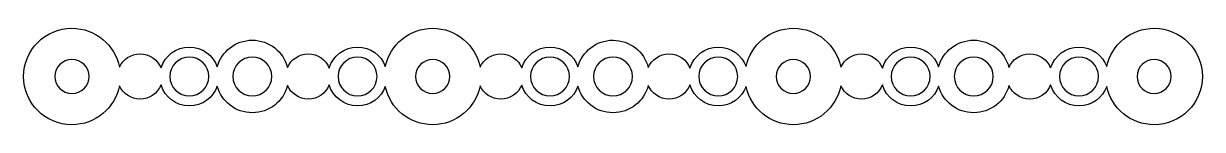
# Model space of a CAD drawing. Header units: centimetres. Extents: x -11 to 10.6, y 4 to 5.7.
import ezdxf

# ---------------------------------------------------------------- set-up
doc = ezdxf.new("R2010")
doc.units = ezdxf.units.CM
doc.header["$MEASUREMENT"] = 0
doc.layers.add('Camada 1', color=7, linetype='Continuous')

msp = doc.modelspace()

# ---------------------------------------------------------------- linework, layer by layer
at = {"layer": 'Camada 1'}
for points, knots in [([(-10.12978, 5.73998), (-10.6187, 5.73998), (-11.01518, 5.34387), (-11.01518, 4.85537), (-11.01518, 4.85537), (-11.01518, 4.36687), (-10.6187, 3.97076), (-10.12978, 3.97076), (-10.12978, 3.97076), (-9.69848, 3.97076), (-9.33931, 4.279), (-9.26054, 4.68701), (-9.26054, 4.68701), (-9.19585, 4.54244), (-9.05115, 4.44164), (-8.8825, 4.44164), (-8.8825, 4.44164), (-8.70872, 4.44164), (-8.55981, 4.54845), (-8.49825, 4.70009), (-8.49825, 4.70009), (-8.43105, 4.47768), (-8.22446, 4.31554), (-7.9803, 4.31554), (-7.9803, 4.31554), (-7.74376, 4.31554), (-7.54236, 4.46786), (-7.4692, 4.67958), (-7.4692, 4.67958), (-7.39178, 4.39764), (-7.13355, 4.19007), (-6.82692, 4.19007), (-6.82692, 4.19007), (-6.51667, 4.19007), (-6.2555, 4.4025), (-6.1815, 4.68952), (-6.1815, 4.68952), (-6.11744, 4.54347), (-5.97134, 4.44166), (-5.80161, 4.44166), (-5.80161, 4.44166), (-5.62783, 4.44166), (-5.47892, 4.54847), (-5.41736, 4.70011), (-5.41736, 4.70011), (-5.35016, 4.4777), (-5.14293, 4.31556), (-4.8988, 4.31556), (-4.8988, 4.31556), (-4.66507, 4.31556), (-4.46562, 4.46434), (-4.39019, 4.67214), (-4.39019, 4.67214), (-4.30566, 4.27153), (-3.94947, 3.97078), (-3.52344, 3.97078), (-3.52344, 3.97078), (-3.09254, 3.97078), (-2.73342, 4.27836), (-2.6542, 4.68579), (-2.6542, 4.68579), (-2.58922, 4.54191), (-2.44433, 4.44163), (-2.27616, 4.44163), (-2.27616, 4.44163), (-2.10265, 4.44163), (-1.95427, 4.5482), (-1.89251, 4.69944), (-1.89251, 4.69944), (-1.82512, 4.47732), (-1.61787, 4.31553), (-1.37393, 4.31553), (-1.37393, 4.31553), (-1.13742, 4.31553), (-0.93663, 4.46788), (-0.86347, 4.67957), (-0.86347, 4.67957), (-0.78608, 4.39758), (-0.52721, 4.19006), (-0.22056, 4.19006), (-0.22056, 4.19006), (0.0904, 4.19006), (0.35155, 4.40339), (0.42486, 4.69139), (0.42486, 4.69139), (0.48857, 4.54452), (0.63444, 4.44165), (0.80475, 4.44165), (0.80475, 4.44165), (0.9785, 4.44165), (1.12744, 4.54846), (1.18898, 4.7001), (1.18898, 4.7001), (1.25618, 4.47769), (1.4628, 4.31555), (1.70693, 4.31555), (1.70693, 4.31555), (1.94095, 4.31555), (2.14093, 4.46454), (2.21615, 4.67274), (2.21615, 4.67274), (2.30047, 4.27184), (2.65605, 3.97077), (3.08229, 3.97077), (3.08229, 3.97077), (3.51314, 3.97077), (3.87226, 4.2784), (3.95155, 4.68578), (3.95155, 4.68578), (4.01645, 4.54177), (4.16131, 4.44162), (4.32956, 4.44162), (4.32956, 4.44162), (4.50334, 4.44162), (4.65225, 4.54843), (4.71381, 4.70007), (4.71381, 4.70007), (4.78101, 4.47766), (4.98824, 4.31552), (5.23237, 4.31552), (5.23237, 4.31552), (5.46888, 4.31552), (5.66967, 4.46787), (5.74286, 4.67956), (5.74286, 4.67956), (5.82025, 4.39757), (6.07848, 4.19005), (6.38514, 4.19005), (6.38514, 4.19005), (6.69539, 4.19005), (6.95656, 4.40248), (7.03056, 4.6895), (7.03056, 4.6895), (7.09464, 4.54345), (7.24072, 4.44164), (7.41045, 4.44164), (7.41045, 4.44164), (7.58394, 4.44164), (7.73292, 4.54821), (7.7947, 4.69945), (7.7947, 4.69945), (7.86209, 4.47733), (8.06931, 4.31554), (8.31326, 4.31554), (8.31326, 4.31554), (8.54726, 4.31554), (8.74726, 4.46453), (8.8225, 4.67273), (8.8225, 4.67273), (8.9068, 4.27183), (9.26237, 3.97076), (9.68861, 3.97076), (9.68861, 3.97076), (10.17753, 3.97076), (10.57401, 4.36687), (10.57401, 4.85537), (10.57401, 4.85537), (10.57401, 5.34384), (10.17756, 5.73998), (9.68861, 5.73998), (9.68861, 5.73998), (9.26237, 5.73998), (8.90677, 5.43891), (8.8225, 5.03801), (8.8225, 5.03801), (8.74741, 5.24634), (8.54744, 5.39583), (8.31326, 5.39583), (8.31326, 5.39583), (8.06934, 5.39583), (7.86209, 5.23388), (7.7947, 5.01192), (7.7947, 5.01192), (7.73289, 5.16308), (7.58385, 5.26973), (7.41045, 5.26973), (7.41045, 5.26973), (7.24075, 5.26973), (7.09462, 5.16787), (7.03056, 5.02187), (7.03056, 5.02187), (6.95656, 5.30889), (6.69539, 5.5213), (6.38514, 5.5213), (6.38514, 5.5213), (6.07846, 5.5213), (5.82023, 5.31379), (5.74286, 5.03179), (5.74286, 5.03179), (5.66968, 5.2433), (5.46886, 5.39583), (5.23237, 5.39583), (5.23237, 5.39583), (4.98824, 5.39583), (4.78102, 5.23353), (4.71381, 5.01128), (4.71381, 5.01128), (4.65219, 5.16283), (4.50328, 5.2697), (4.32956, 5.2697), (4.32956, 5.2697), (4.16115, 5.2697), (4.01635, 5.16918), (3.95155, 5.02493), (3.95155, 5.02493), (3.87228, 5.43234), (3.51316, 5.73994), (3.08229, 5.73994), (3.08229, 5.73994), (2.65605, 5.73994), (2.30045, 5.43887), (2.21615, 5.03797), (2.21615, 5.03797), (2.14106, 5.2463), (1.94112, 5.39579), (1.70693, 5.39579), (1.70693, 5.39579), (1.46283, 5.39579), (1.25621, 5.23349), (1.18898, 5.01124), (1.18898, 5.01124), (1.12738, 5.16279), (0.97845, 5.26966), (0.80475, 5.26966), (0.80475, 5.26966), (0.63444, 5.26966), (0.4886, 5.16676), (0.42486, 5.01995), (0.42486, 5.01995), (0.35154, 5.30792), (0.09037, 5.52126), (-0.22056, 5.52126), (-0.22056, 5.52126), (-0.52721, 5.52126), (-0.78608, 5.31375), (-0.86347, 5.03175), (-0.86347, 5.03175), (-0.93665, 5.24326), (-1.13747, 5.39579), (-1.37393, 5.39579), (-1.37393, 5.39579), (-1.61785, 5.39579), (-1.82512, 5.23384), (-1.89251, 5.01188), (-1.89251, 5.01188), (-1.95429, 5.16304), (-2.1027, 5.26969), (-2.27616, 5.26969), (-2.27616, 5.26969), (-2.44446, 5.26969), (-2.58929, 5.16902), (-2.6542, 5.02492), (-2.6542, 5.02492), (-2.73342, 5.43235), (-3.09254, 5.73993), (-3.52344, 5.73993), (-3.52344, 5.73993), (-3.94926, 5.73993), (-4.30544, 5.43952), (-4.39019, 5.03921), (-4.39019, 5.03921), (-4.46562, 5.24688), (-4.66509, 5.39582), (-4.8988, 5.39582), (-4.8988, 5.39582), (-5.1429, 5.39582), (-5.35015, 5.23352), (-5.41736, 5.01127), (-5.41736, 5.01127), (-5.47896, 5.16282), (-5.62792, 5.26969), (-5.80161, 5.26969), (-5.80161, 5.26969), (-5.97131, 5.26969), (-6.11742, 5.16783), (-6.1815, 5.02183), (-6.1815, 5.02183), (-6.25552, 5.30889), (-6.51669, 5.52132), (-6.82694, 5.52132), (-6.82694, 5.52132), (-7.13357, 5.52132), (-7.3918, 5.31373), (-7.46922, 5.03181), (-7.46922, 5.03181), (-7.54238, 5.24337), (-7.7438, 5.39585), (-7.98032, 5.39585), (-7.98032, 5.39585), (-8.22445, 5.39585), (-8.43106, 5.23355), (-8.49827, 5.0113), (-8.49827, 5.0113), (-8.55987, 5.16285), (-8.70883, 5.26972), (-8.88252, 5.26972), (-8.88252, 5.26972), (-9.05114, 5.26972), (-9.19584, 5.16883), (-9.26056, 5.02435), (-9.26056, 5.02435), (-9.33955, 5.43208), (-9.6987, 5.73998), (-10.12978, 5.73998)], [0, 0, 0, 0, 0.01298701, 0.01298701, 0.01298701, 0.01298701, 0.02597403, 0.02597403, 0.02597403, 0.02597403, 0.03896104, 0.03896104, 0.03896104, 0.03896104, 0.05194805, 0.05194805, 0.05194805, 0.05194805, 0.06493506, 0.06493506, 0.06493506, 0.06493506, 0.07792208, 0.07792208, 0.07792208, 0.07792208, 0.09090909, 0.09090909, 0.09090909, 0.09090909, 0.1038961, 0.1038961, 0.1038961, 0.1038961, 0.11688312, 0.11688312, 0.11688312, 0.11688312, 0.12987013, 0.12987013, 0.12987013, 0.12987013, 0.14285714, 0.14285714, 0.14285714, 0.14285714, 0.15584416, 0.15584416, 0.15584416, 0.15584416, 0.16883117, 0.16883117, 0.16883117, 0.16883117, 0.18181818, 0.18181818, 0.18181818, 0.18181818, 0.19480519, 0.19480519, 0.19480519, 0.19480519, 0.20779221, 0.20779221, 0.20779221, 0.20779221, 0.22077922, 0.22077922, 0.22077922, 0.22077922, 0.23376623, 0.23376623, 0.23376623, 0.23376623, 0.24675325, 0.24675325, 0.24675325, 0.24675325, 0.25974026, 0.25974026, 0.25974026, 0.25974026, 0.27272727, 0.27272727, 0.27272727, 0.27272727, 0.28571429, 0.28571429, 0.28571429, 0.28571429, 0.2987013, 0.2987013, 0.2987013, 0.2987013, 0.31168831, 0.31168831, 0.31168831, 0.31168831, 0.32467532, 0.32467532, 0.32467532, 0.32467532, 0.33766234, 0.33766234, 0.33766234, 0.33766234, 0.35064935, 0.35064935, 0.35064935, 0.35064935, 0.36363636, 0.36363636, 0.36363636, 0.36363636, 0.37662338, 0.37662338, 0.37662338, 0.37662338, 0.38961039, 0.38961039, 0.38961039, 0.38961039, 0.4025974, 0.4025974, 0.4025974, 0.4025974, 0.41558442, 0.41558442, 0.41558442, 0.41558442, 0.42857143, 0.42857143, 0.42857143, 0.42857143, 0.44155844, 0.44155844, 0.44155844, 0.44155844, 0.45454545, 0.45454545, 0.45454545, 0.45454545, 0.46753247, 0.46753247, 0.46753247, 0.46753247, 0.48051948, 0.48051948, 0.48051948, 0.48051948, 0.49350649, 0.49350649, 0.49350649, 0.49350649, 0.50649351, 0.50649351, 0.50649351, 0.50649351, 0.51948052, 0.51948052, 0.51948052, 0.51948052, 0.53246753, 0.53246753, 0.53246753, 0.53246753, 0.54545455, 0.54545455, 0.54545455, 0.54545455, 0.55844156, 0.55844156, 0.55844156, 0.55844156, 0.57142857, 0.57142857, 0.57142857, 0.57142857, 0.58441558, 0.58441558, 0.58441558, 0.58441558, 0.5974026, 0.5974026, 0.5974026, 0.5974026, 0.61038961, 0.61038961, 0.61038961, 0.61038961, 0.62337662, 0.62337662, 0.62337662, 0.62337662, 0.63636364, 0.63636364, 0.63636364, 0.63636364, 0.64935065, 0.64935065, 0.64935065, 0.64935065, 0.66233766, 0.66233766, 0.66233766, 0.66233766, 0.67532468, 0.67532468, 0.67532468, 0.67532468, 0.68831169, 0.68831169, 0.68831169, 0.68831169, 0.7012987, 0.7012987, 0.7012987, 0.7012987, 0.71428571, 0.71428571, 0.71428571, 0.71428571, 0.72727273, 0.72727273, 0.72727273, 0.72727273, 0.74025974, 0.74025974, 0.74025974, 0.74025974, 0.75324675, 0.75324675, 0.75324675, 0.75324675, 0.76623377, 0.76623377, 0.76623377, 0.76623377, 0.77922078, 0.77922078, 0.77922078, 0.77922078, 0.79220779, 0.79220779, 0.79220779, 0.79220779, 0.80519481, 0.80519481, 0.80519481, 0.80519481, 0.81818182, 0.81818182, 0.81818182, 0.81818182, 0.83116883, 0.83116883, 0.83116883, 0.83116883, 0.84415584, 0.84415584, 0.84415584, 0.84415584, 0.85714286, 0.85714286, 0.85714286, 0.85714286, 0.87012987, 0.87012987, 0.87012987, 0.87012987, 0.88311688, 0.88311688, 0.88311688, 0.88311688, 0.8961039, 0.8961039, 0.8961039, 0.8961039, 0.90909091, 0.90909091, 0.90909091, 0.90909091, 0.92207792, 0.92207792, 0.92207792, 0.92207792, 0.93506494, 0.93506494, 0.93506494, 0.93506494, 0.94805195, 0.94805195, 0.94805195, 0.94805195, 0.96103896, 0.96103896, 0.96103896, 0.96103896, 0.97402597, 0.97402597, 0.97402597, 0.97402597, 1, 1, 1, 1]), ([(-7.98034, 5.21134), (-7.78365, 5.21134), (-7.62408, 5.05188), (-7.62408, 4.8554), (-7.62408, 4.8554), (-7.62408, 4.65889), (-7.78368, 4.50006), (-7.98034, 4.50006), (-7.98034, 4.50006), (-8.177, 4.50006), (-8.33724, 4.65889), (-8.33724, 4.8554), (-8.33724, 4.8554), (-8.33721, 5.05187), (-8.177, 5.21134), (-7.98034, 5.21134)], [0, 0, 0, 0, 0.2, 0.2, 0.2, 0.2, 0.4, 0.4, 0.4, 0.4, 0.6, 0.6, 0.6, 0.6, 1, 1, 1, 1]), ([(-6.82694, 5.21134), (-6.63025, 5.21134), (-6.47002, 5.05188), (-6.47002, 4.8554), (-6.47002, 4.8554), (-6.47002, 4.65889), (-6.63025, 4.49943), (-6.82694, 4.49943), (-6.82694, 4.49943), (-7.0236, 4.49943), (-7.1832, 4.65889), (-7.1832, 4.8554), (-7.1832, 4.8554), (-7.18323, 5.05187), (-7.0236, 5.21134), (-6.82694, 5.21134)], [0, 0, 0, 0, 0.2, 0.2, 0.2, 0.2, 0.4, 0.4, 0.4, 0.4, 0.6, 0.6, 0.6, 0.6, 1, 1, 1, 1]), ([(-4.89881, 5.21134), (-4.70212, 5.21134), (-4.54252, 5.05188), (-4.54252, 4.8554), (-4.54252, 4.8554), (-4.54252, 4.65889), (-4.70212, 4.50006), (-4.89881, 4.50006), (-4.89881, 4.50006), (-5.09547, 4.50006), (-5.25571, 4.65889), (-5.25571, 4.8554), (-5.25571, 4.8554), (-5.25571, 5.05187), (-5.09548, 5.21134), (-4.89881, 5.21134)], [0, 0, 0, 0, 0.2, 0.2, 0.2, 0.2, 0.4, 0.4, 0.4, 0.4, 0.6, 0.6, 0.6, 0.6, 1, 1, 1, 1]), ([(-1.37398, 5.21134), (-1.17732, 5.21134), (-1.01833, 5.05188), (-1.01833, 4.8554), (-1.01833, 4.8554), (-1.01833, 4.65889), (-1.17732, 4.50006), (-1.37398, 4.50006), (-1.37398, 4.50006), (-1.57067, 4.50006), (-1.73151, 4.65889), (-1.73151, 4.8554), (-1.73151, 4.8554), (-1.73151, 5.05187), (-1.57067, 5.21134), (-1.37398, 5.21134)], [0, 0, 0, 0, 0.2, 0.2, 0.2, 0.2, 0.4, 0.4, 0.4, 0.4, 0.6, 0.6, 0.6, 0.6, 1, 1, 1, 1]), ([(-0.22061, 5.21134), (-0.02392, 5.21134), (0.13629, 5.05188), (0.13629, 4.8554), (0.13629, 4.8554), (0.13629, 4.65889), (-0.02392, 4.49943), (-0.22061, 4.49943), (-0.22061, 4.49943), (-0.41727, 4.49943), (-0.57687, 4.65889), (-0.57687, 4.8554), (-0.57687, 4.8554), (-0.57687, 5.05187), (-0.41727, 5.21134), (-0.22061, 5.21134)], [0, 0, 0, 0, 0.2, 0.2, 0.2, 0.2, 0.4, 0.4, 0.4, 0.4, 0.6, 0.6, 0.6, 0.6, 1, 1, 1, 1]), ([(1.70752, 5.21134), (1.90421, 5.21134), (2.06317, 5.05188), (2.06317, 4.8554), (2.06317, 4.8554), (2.06317, 4.65889), (1.90418, 4.50006), (1.70752, 4.50006), (1.70752, 4.50006), (1.51086, 4.50006), (1.34999, 4.65889), (1.34999, 4.8554), (1.34999, 4.8554), (1.34998, 5.05187), (1.51085, 5.21134), (1.70752, 5.21134)], [0, 0, 0, 0, 0.2, 0.2, 0.2, 0.2, 0.4, 0.4, 0.4, 0.4, 0.6, 0.6, 0.6, 0.6, 1, 1, 1, 1]), ([(5.23174, 5.21134), (5.4284, 5.21134), (5.588, 5.05188), (5.588, 4.8554), (5.588, 4.8554), (5.588, 4.65889), (5.4284, 4.50006), (5.23174, 4.50006), (5.23174, 4.50006), (5.03505, 4.50006), (4.87482, 4.65889), (4.87482, 4.8554), (4.87482, 4.8554), (4.87482, 5.05187), (5.03507, 5.21134), (5.23174, 5.21134)], [0, 0, 0, 0, 0.2, 0.2, 0.2, 0.2, 0.4, 0.4, 0.4, 0.4, 0.6, 0.6, 0.6, 0.6, 1, 1, 1, 1]), ([(6.38511, 5.21134), (6.5818, 5.21134), (6.74264, 5.05188), (6.74264, 4.8554), (6.74264, 4.8554), (6.74264, 4.65889), (6.5818, 4.49943), (6.38511, 4.49943), (6.38511, 4.49943), (6.18845, 4.49943), (6.02948, 4.65889), (6.02948, 4.8554), (6.02948, 4.8554), (6.02948, 5.05187), (6.18847, 5.21134), (6.38511, 5.21134)], [0, 0, 0, 0, 0.2, 0.2, 0.2, 0.2, 0.4, 0.4, 0.4, 0.4, 0.6, 0.6, 0.6, 0.6, 1, 1, 1, 1]), ([(8.31323, 5.21134), (8.50992, 5.21134), (8.66952, 5.05188), (8.66952, 4.8554), (8.66952, 4.8554), (8.66952, 4.65889), (8.50992, 4.50006), (8.31323, 4.50006), (8.31323, 4.50006), (8.11654, 4.50006), (7.95633, 4.65889), (7.95633, 4.8554), (7.95633, 4.8554), (7.95634, 5.05187), (8.11657, 5.21134), (8.31323, 5.21134)], [0, 0, 0, 0, 0.2, 0.2, 0.2, 0.2, 0.4, 0.4, 0.4, 0.4, 0.6, 0.6, 0.6, 0.6, 1, 1, 1, 1]), ([(-10.12978, 5.16723), (-9.95719, 5.16723), (-9.81641, 5.02782), (-9.81641, 4.85539), (-9.81641, 4.85539), (-9.81641, 4.68296), (-9.95719, 4.54353), (-10.12978, 4.54353), (-10.12978, 4.54353), (-10.30237, 4.54353), (-10.44191, 4.68297), (-10.44191, 4.85539), (-10.44191, 4.85539), (-10.44191, 5.02781), (-10.30237, 5.16723), (-10.12978, 5.16723)], [0, 0, 0, 0, 0.2, 0.2, 0.2, 0.2, 0.4, 0.4, 0.4, 0.4, 0.6, 0.6, 0.6, 0.6, 1, 1, 1, 1]), ([(-3.52346, 5.16723), (-3.35087, 5.16723), (-3.21072, 5.02782), (-3.21072, 4.85539), (-3.21072, 4.85539), (-3.21072, 4.68296), (-3.35087, 4.54353), (-3.52346, 4.54353), (-3.52346, 4.54353), (-3.69605, 4.54353), (-3.83559, 4.68297), (-3.83559, 4.85539), (-3.83559, 4.85539), (-3.83559, 5.02781), (-3.69604, 5.16723), (-3.52346, 5.16723)], [0, 0, 0, 0, 0.2, 0.2, 0.2, 0.2, 0.4, 0.4, 0.4, 0.4, 0.6, 0.6, 0.6, 0.6, 1, 1, 1, 1]), ([(3.08226, 5.16723), (3.25482, 5.16723), (3.39563, 5.02782), (3.39563, 4.85539), (3.39563, 4.85539), (3.39563, 4.68296), (3.25485, 4.54353), (3.08226, 4.54353), (3.08226, 4.54353), (2.90967, 4.54353), (2.77013, 4.68297), (2.77013, 4.85539), (2.77013, 4.85539), (2.77013, 5.02781), (2.90968, 5.16723), (3.08226, 5.16723)], [0, 0, 0, 0, 0.2, 0.2, 0.2, 0.2, 0.4, 0.4, 0.4, 0.4, 0.6, 0.6, 0.6, 0.6, 1, 1, 1, 1]), ([(9.68862, 5.16723), (9.86121, 5.16723), (10.00199, 5.02782), (10.00199, 4.85539), (10.00199, 4.85539), (10.00199, 4.68296), (9.86123, 4.54353), (9.68862, 4.54353), (9.68862, 4.54353), (9.51601, 4.54353), (9.37649, 4.68297), (9.37649, 4.85539), (9.37649, 4.85539), (9.37649, 5.02781), (9.516, 5.16723), (9.68862, 5.16723)], [0, 0, 0, 0, 0.2, 0.2, 0.2, 0.2, 0.4, 0.4, 0.4, 0.4, 0.6, 0.6, 0.6, 0.6, 1, 1, 1, 1])]:
    msp.add_open_spline(points, degree=3, knots=knots, dxfattribs=at)

doc.saveas('drawing.dxf')
